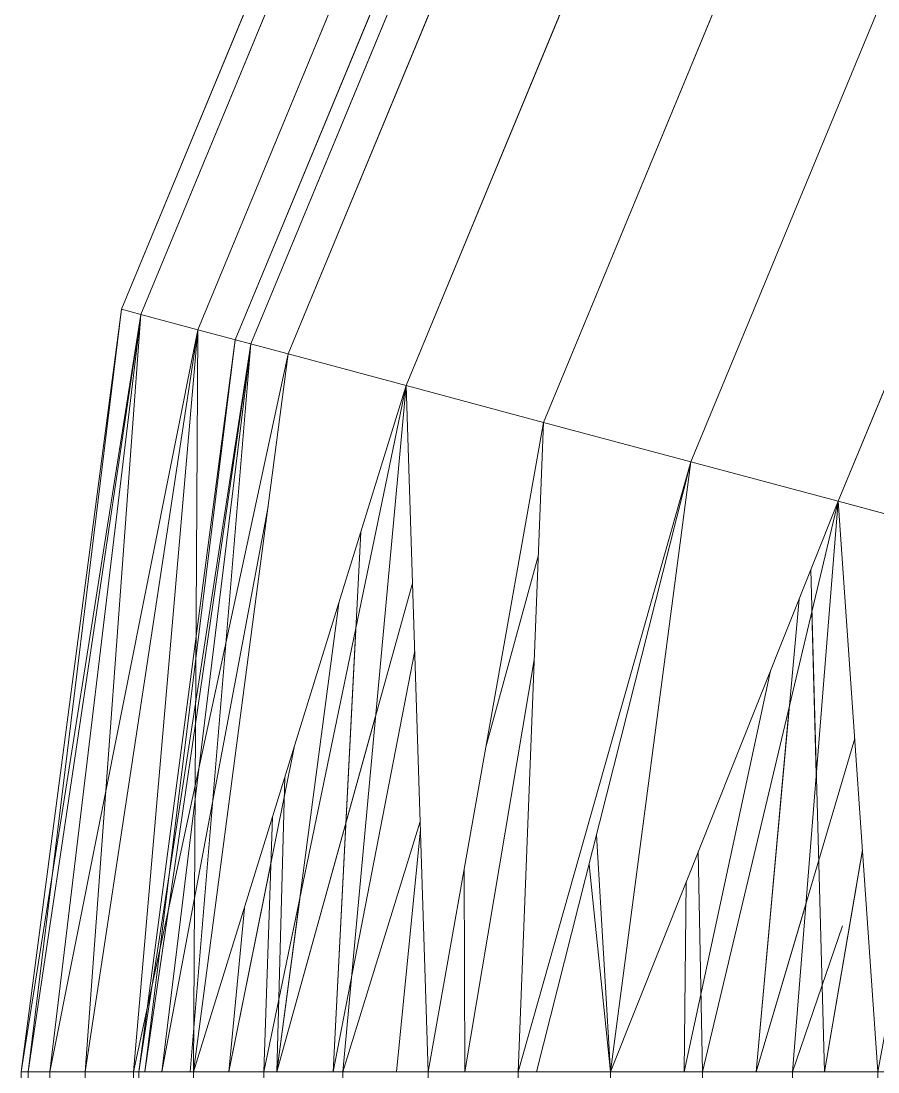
# Model space of a CAD drawing. Header units: centimetres. Extents: x -13689 to 3489, y -437 to 1921.
# Drawn here: x -2990.534 to -2989.807, y 188.8 to 189.692 of the extents above; entities that cross this region are included whole.
import ezdxf

# ---------------------------------------------------------------- set-up
doc = ezdxf.new("R2010")
doc.units = ezdxf.units.CM
doc.layers.add('M-EQPM', color=7, linetype='Continuous', lineweight=9)

# ---------------------------------------------------------------- blocks, each defined once
blk = doc.blocks.new('EQ-05-007 - EQ-05-007_dwg_Agrupar_308-1548997-Sección 3-2')
at = {"layer": 'M-EQPM', "color": 136, "true_color": 0x007f7f}
for p, q in [((-2123.32531, 189.44705), (-2123.07556, 190.05)), ((-2123.30885, 189.44264), (-2123.06081, 190.04148)), ((-2123.30885, 189.44264), (-2123.06081, 190.04148)), ((-2123.26061, 189.42971), (-2123.01755, 190.01651)), ((-2123.26061, 189.42971), (-2123.01755, 190.01651)), ((-2123.22872, 189.42117), (-2122.98896, 190)), ((-2123.21555, 189.41764), (-2122.97715, 189.99319)), ((-2123.21555, 189.41764), (-2122.97715, 189.99319)), ((-2123.18385, 189.40914), (-2122.94873, 189.97678)), ((-2123.08383, 189.38234), (-2122.85905, 189.925)), ((-2122.96735, 189.35113), (-2122.75462, 189.8647)), ((-2122.84235, 189.31764), (-2122.64255, 189.8)), ((-2122.71735, 189.28414), (-2122.53048, 189.7353)), ((-2123.4105, 188.8), (-2123.32531, 189.44705)), ((-2123.30885, 189.44264), (-2123.4105, 188.8)), ((-2123.40434, 188.8), (-2123.32531, 189.44705)), ((-2123.30885, 189.44264), (-2123.40434, 188.8)), ((-2123.40434, 188.8), (-2123.30885, 189.44264)), ((-2123.30885, 189.44264), (-2123.38602, 188.8)), ((-2123.30885, 189.44264), (-2123.38602, 188.8)), ((-2123.356, 188.8), (-2123.30885, 189.44264)), ((-2123.30885, 189.44264), (-2123.32531, 189.44705)), ((-2123.32531, 189.44705), (-2123.30885, 189.44264)), ((-2123.26061, 189.42971), (-2123.30885, 189.44264)), ((-2123.30885, 189.44264), (-2123.26061, 189.42971)), ((-2123.38602, 188.8), (-2123.26061, 189.42971)), ((-2123.26061, 189.42971), (-2123.356, 188.8)), ((-2123.26061, 189.42971), (-2123.356, 188.8)), ((-2123.31501, 188.8), (-2123.26061, 189.42971)), ((-2123.26061, 189.42971), (-2123.31501, 188.8)), ((-2123.26061, 189.42971), (-2123.26405, 188.8)), ((-2123.18385, 189.40914), (-2123.26061, 189.42971)), ((-2123.26061, 189.42971), (-2123.18385, 189.40914)), ((-2123.22872, 189.42117), (-2123.3105, 188.8)), ((-2123.30557, 188.8), (-2123.22872, 189.42117)), ((-2123.21555, 189.41764), (-2123.22872, 189.42117)), ((-2123.22872, 189.42117), (-2123.21555, 189.41764)), ((-2123.21555, 189.41764), (-2123.3105, 188.8)), ((-2123.21555, 189.41764), (-2123.30557, 188.8)), ((-2123.30557, 188.8), (-2123.21555, 189.41764)), ((-2123.21555, 189.41764), (-2123.30557, 188.8)), ((-2123.21555, 189.41764), (-2123.29092, 188.8)), ((-2123.21555, 189.41764), (-2123.29092, 188.8)), ((-2123.2669, 188.8), (-2123.21555, 189.41764)), ((-2123.2669, 188.8), (-2123.21555, 189.41764)), ((-2123.18385, 189.40914), (-2123.31501, 188.8)), ((-2123.18385, 189.40914), (-2123.26405, 188.8)), ((-2123.08383, 189.38234), (-2123.18385, 189.40914)), ((-2123.08383, 189.38234), (-2123.26405, 188.8)), ((-2123.08383, 189.38234), (-2123.20439, 188.8)), ((-2123.20439, 188.8), (-2123.08383, 189.38234)), ((-2123.08383, 189.38234), (-2123.20439, 188.8)), ((-2123.08383, 189.38234), (-2123.13749, 188.8)), ((-2123.08383, 189.38234), (-2123.13749, 188.8)), ((-2123.08383, 189.38234), (-2123.13749, 188.8)), ((-2122.96735, 189.35113), (-2123.08383, 189.38234)), ((-2123.065, 188.8), (-2123.08383, 189.38234)), ((-2122.96735, 189.35113), (-2123.06501, 188.8)), ((-2122.96735, 189.35113), (-2123.065, 188.8)), ((-2122.98871, 188.8), (-2122.96735, 189.35113)), ((-2122.84235, 189.31764), (-2122.96735, 189.35113)), ((-2122.84235, 189.31764), (-2122.98871, 188.8)), ((-2122.84235, 189.31764), (-2122.98871, 188.8)), ((-2122.84235, 189.31764), (-2122.97307, 188.8)), ((-2122.84235, 189.31764), (-2122.97307, 188.8)), ((-2122.84235, 189.31764), (-2122.97307, 188.8)), ((-2122.84235, 189.31764), (-2122.9105, 188.8)), ((-2122.9105, 188.8), (-2122.84235, 189.31764)), ((-2122.9105, 188.8), (-2122.84235, 189.31764)), ((-2122.71735, 189.28414), (-2122.84235, 189.31764)), ((-2123.29092, 188.8), (-2123.20089, 189.27975)), ((-2123.29092, 188.8), (-2123.20089, 189.27975)), ((-2123.29092, 188.8), (-2123.20089, 189.27975)), ((-2122.71735, 189.28414), (-2122.9105, 188.8)), ((-2122.71735, 189.28414), (-2122.83228, 188.8)), ((-2122.83228, 188.8), (-2122.71735, 189.28414)), ((-2122.71735, 189.28414), (-2122.83228, 188.8)), ((-2122.71735, 189.28414), (-2122.75599, 188.8)), ((-2122.71735, 189.28414), (-2122.75599, 188.8)), ((-2122.75599, 188.8), (-2122.71735, 189.28414)), ((-2122.60087, 189.25293), (-2122.71735, 189.28414)), ((-2122.6835, 188.8), (-2122.71735, 189.28414)), ((-2123.12231, 189.258), (-2123.14561, 188.8)), ((-2123.12231, 189.258), (-2123.14561, 188.8)), ((-2123.12231, 189.258), (-2123.14561, 188.8)), ((-2122.60087, 189.25293), (-2122.6835, 188.8)), ((-2123.01596, 189.07682), (-2122.97175, 189.23753)), ((-2122.97175, 189.23752), (-2123.01596, 189.07682)), ((-2122.97175, 189.23752), (-2123.01596, 189.07682)), ((-2122.7289, 188.8), (-2122.74057, 189.22594)), ((-2122.7289, 188.8), (-2122.74057, 189.22594)), ((-2122.7289, 188.8), (-2122.74057, 189.22594)), ((-2123.07841, 189.21469), (-2123.19334, 188.8)), ((-2123.19334, 188.8), (-2123.07841, 189.21469)), ((-2123.07841, 189.21469), (-2123.19334, 188.8)), ((-2123.14099, 189.19765), (-2123.19334, 188.8)), ((-2123.14099, 189.19765), (-2123.19334, 188.8)), ((-2123.14099, 189.19765), (-2123.19334, 188.8)), ((-2123.19334, 188.8), (-2123.14099, 189.19765)), ((-2123.19334, 188.8), (-2123.14099, 189.19765)), ((-2123.19334, 188.8), (-2123.14099, 189.19765)), ((-2122.7505, 189.20106), (-2122.78689, 188.8)), ((-2122.7505, 189.20106), (-2122.78689, 188.8)), ((-2122.7505, 189.20106), (-2122.78689, 188.8)), ((-2122.7505, 189.20106), (-2122.78689, 188.8)), ((-2122.7505, 189.20106), (-2122.78689, 188.8)), ((-2122.7505, 189.20106), (-2122.78689, 188.8)), ((-2123.07655, 189.15722), (-2123.14561, 188.8)), ((-2123.14561, 188.8), (-2123.07655, 189.15722)), ((-2123.07655, 189.15722), (-2123.14561, 188.8)), ((-2123.14561, 188.8), (-2123.07655, 189.15722)), ((-2123.14561, 188.8), (-2123.07655, 189.15722)), ((-2123.14561, 188.8), (-2123.07655, 189.15722)), ((-2122.97515, 189.14978), (-2123.0341, 188.8)), ((-2122.97515, 189.14978), (-2123.0341, 188.8)), ((-2123.0341, 188.8), (-2122.97515, 189.14977)), ((-2122.97515, 189.14977), (-2123.0341, 188.8)), ((-2123.0341, 188.8), (-2122.97515, 189.14977)), ((-2123.0341, 188.8), (-2122.97515, 189.14977)), ((-2122.77472, 189.14033), (-2122.84792, 188.8)), ((-2122.84792, 188.8), (-2122.77472, 189.14033)), ((-2122.84792, 188.8), (-2122.77472, 189.14033)), ((-2122.84792, 188.8), (-2122.77472, 189.14033)), ((-2122.84792, 188.8), (-2122.77472, 189.14033)), ((-2122.77472, 189.14033), (-2122.84792, 188.8)), ((-2122.78689, 188.8), (-2122.70327, 189.08284)), ((-2122.78689, 188.8), (-2122.70327, 189.08284)), ((-2122.78689, 188.8), (-2122.70327, 189.08284)), ((-2123.2341, 188.8), (-2123.17889, 189.07517)), ((-2123.17889, 189.07517), (-2123.2341, 188.8)), ((-2123.17889, 189.07516), (-2123.2341, 188.8)), ((-2123.18659, 189.05031), (-2123.19334, 188.8)), ((-2123.18659, 189.05031), (-2123.19334, 188.8)), ((-2123.18659, 189.05031), (-2123.19334, 188.8)), ((-2123.1971, 189.01635), (-2123.20439, 188.8)), ((-2123.1971, 189.01635), (-2123.20439, 188.8)), ((-2123.20439, 188.8), (-2123.1971, 189.01635)), ((-2123.13749, 188.8), (-2123.07188, 189.01254)), ((-2123.07188, 189.01254), (-2123.13749, 188.8)), ((-2123.13749, 188.8), (-2123.07188, 189.01254)), ((-2123.09209, 188.8), (-2123.07166, 189.00575)), ((-2123.09209, 188.8), (-2123.07166, 189.00575)), ((-2123.07166, 189.00575), (-2123.09209, 188.8)), ((-2123.09209, 188.8), (-2123.07166, 189.00575)), ((-2123.07166, 189.00574), (-2123.09209, 188.8)), ((-2123.07166, 189.00574), (-2123.09209, 188.8)), ((-2122.92227, 189.00118), (-2122.9105, 188.8)), ((-2122.9105, 188.8), (-2122.92227, 189.00117)), ((-2122.9105, 188.8), (-2122.92227, 189.00117)), ((-2122.83592, 188.98694), (-2122.83228, 188.8)), ((-2122.83592, 188.98694), (-2122.83228, 188.8)), ((-2122.83228, 188.8), (-2122.83592, 188.98694)), ((-2122.69667, 188.98833), (-2122.7289, 188.8)), ((-2122.69667, 188.98833), (-2122.7289, 188.8)), ((-2122.69667, 188.98832), (-2122.7289, 188.8)), ((-2122.69667, 188.98832), (-2122.7289, 188.8)), ((-2122.69667, 188.98832), (-2122.7289, 188.8)), ((-2122.69667, 188.98832), (-2122.7289, 188.8)), ((-2122.92864, 188.97592), (-2122.9105, 188.8)), ((-2122.9105, 188.8), (-2122.92864, 188.97592)), ((-2122.92864, 188.97592), (-2122.9105, 188.8)), ((-2123.0341, 188.8), (-2123.03454, 188.97196)), ((-2123.03454, 188.97196), (-2123.0341, 188.8)), ((-2123.03454, 188.97196), (-2123.0341, 188.8)), ((-2122.84619, 188.9612), (-2122.84792, 188.8)), ((-2122.84792, 188.8), (-2122.84619, 188.9612)), ((-2122.84792, 188.8), (-2122.84619, 188.9612)), ((-2123.22102, 188.93905), (-2123.2341, 188.8)), ((-2123.2341, 188.8), (-2123.22102, 188.93905)), ((-2123.2341, 188.8), (-2123.22102, 188.93905)), ((-2123.2341, 188.8), (-2123.22102, 188.93905)), ((-2123.2341, 188.8), (-2123.22102, 188.93904)), ((-2123.22102, 188.93904), (-2123.2341, 188.8)), ((-2122.75599, 188.8), (-2122.7135, 188.92406)), ((-2122.7135, 188.92406), (-2122.75599, 188.8)), ((-2122.75599, 188.8), (-2122.7135, 188.92406)), ((-2123.4105, 188.8), (-2123.4105, 186.8)), ((-2123.40434, 188.8), (-2123.4105, 188.8)), ((-2123.4105, 188.8), (-2123.40434, 188.8)), ((-2123.38602, 188.8), (-2123.40434, 188.8)), ((-2123.40434, 188.8), (-2123.38602, 188.8)), ((-2123.40434, 188.8), (-2123.40434, 186.8)), ((-2123.40434, 188.8), (-2123.40434, 186.8)), ((-2123.356, 188.8), (-2123.38602, 188.8)), ((-2123.38602, 188.8), (-2123.38602, 186.8)), ((-2123.31501, 188.8), (-2123.356, 188.8)), ((-2123.356, 188.8), (-2123.356, 186.8)), ((-2123.26405, 188.8), (-2123.31501, 188.8)), ((-2123.31501, 188.8), (-2123.31501, 186.8)), ((-2123.3105, 188.8), (-2123.3105, 186.8)), ((-2123.20439, 188.8), (-2123.26405, 188.8)), ((-2123.26405, 188.8), (-2123.26405, 186.8)), ((-2123.13749, 188.8), (-2123.20439, 188.8)), ((-2123.20439, 188.8), (-2123.20439, 186.8)), ((-2123.065, 188.8), (-2123.13749, 188.8)), ((-2123.13749, 188.8), (-2123.13749, 186.8)), ((-2122.98871, 188.8), (-2123.065, 188.8)), ((-2123.065, 188.8), (-2123.065, 186.8)), ((-2122.9105, 188.8), (-2122.98871, 188.8)), ((-2122.98871, 188.8), (-2122.98871, 186.8)), ((-2122.83228, 188.8), (-2122.9105, 188.8)), ((-2122.9105, 188.8), (-2122.9105, 186.8)), ((-2122.75599, 188.8), (-2122.83228, 188.8)), ((-2122.83228, 188.8), (-2122.83228, 186.8)), ((-2122.6835, 188.8), (-2122.75599, 188.8)), ((-2122.75599, 188.8), (-2122.75599, 186.8)), ((-2122.6166, 188.8), (-2122.6835, 188.8)), ((-2122.6835, 188.8), (-2122.6835, 186.8))]:
    blk.add_line(p, q, dxfattribs=at)
at = {"layer": 'M-EQPM', "color": 136, "true_color": 0x007f7f, "flags": 128}
for points in [[(-2102.73716, 189.38234), (-2102.96194, 189.925), (-2102.87226, 189.97678), (-2103.24628, 190.46421), (-2103.1901, 190.5204), (-2103.69399, 190.90705), (-2103.66902, 190.95031), (-2104.26786, 191.19836), (-2104.9105, 191.29384), (-2104.9105, 191.27553), (-2120.9105, 191.27553), (-2121.55313, 191.19836), (-2122.15198, 190.95031), (-2122.1605, 190.96506), (-2122.67826, 190.56777), (-2122.66622, 190.55572), (-2123.06081, 190.04148), (-2123.01755, 190.01651), (-2123.26061, 189.42971), (-2123.18385, 189.40914)], [(-2123.31501, 188.8), (-2123.26061, 189.42971), (-2123.01755, 190.01651), (-2123.06081, 190.04148), (-2122.66622, 190.55572), (-2122.67826, 190.56777), (-2122.66622, 190.55572), (-2122.15198, 190.95031), (-2122.127, 190.90705), (-2121.54021, 191.15011), (-2121.55313, 191.19836), (-2122.15198, 190.95031), (-2122.1605, 190.96506), (-2122.67826, 190.56777), (-2123.07556, 190.05), (-2123.06081, 190.04148), (-2123.30885, 189.44264), (-2123.26061, 189.42971), (-2123.356, 188.8)], [(-2120.9105, 191.2), (-2121.53166, 191.11822), (-2121.52813, 191.10506), (-2122.10368, 190.86666), (-2122.1105, 190.87846), (-2122.60755, 190.49706), (-2122.59792, 190.48742), (-2122.97715, 189.99319), (-2122.98896, 190), (-2123.22872, 189.42117), (-2123.21555, 189.41764), (-2123.30557, 188.8)], [(-2120.9105, 191.19508), (-2121.52813, 191.10506), (-2121.53166, 191.11822), (-2122.1105, 190.87846), (-2122.10368, 190.86666), (-2122.59792, 190.48742), (-2122.60755, 190.49706), (-2122.98896, 190), (-2122.97715, 189.99319), (-2123.21555, 189.41764), (-2123.29092, 188.8)], [(-2123.356, 188.8), (-2123.26061, 189.42971), (-2123.38602, 188.8), (-2123.26061, 189.42971), (-2123.30885, 189.44264), (-2123.06081, 190.04148), (-2123.07556, 190.05), (-2122.67826, 190.56777), (-2122.66622, 190.55572), (-2122.15198, 190.95031), (-2122.127, 190.90705), (-2121.54021, 191.15011), (-2121.51964, 191.07336), (-2122.08727, 190.83824), (-2122.127, 190.90705), (-2122.6309, 190.5204), (-2122.66622, 190.55572), (-2123.06081, 190.04148), (-2123.07556, 190.05), (-2123.32531, 189.44705)], [(-2121.53166, 191.11822), (-2121.52813, 191.10506), (-2122.10368, 190.86666), (-2122.1105, 190.87846), (-2122.60755, 190.49706), (-2122.59792, 190.48742), (-2122.97715, 189.99319), (-2122.98896, 190), (-2123.22872, 189.42117), (-2123.21555, 189.41764), (-2123.30557, 188.8)], [(-2123.29092, 188.8), (-2123.21555, 189.41764), (-2122.97715, 189.99319), (-2122.98896, 190), (-2122.60755, 190.49706), (-2122.59792, 190.48742), (-2122.10368, 190.86666), (-2122.1105, 190.87846), (-2121.53166, 191.11822)], [(-2123.32531, 189.44705), (-2123.07556, 190.05), (-2123.06081, 190.04148), (-2122.66622, 190.55572), (-2122.6309, 190.5204), (-2122.127, 190.90705), (-2122.08727, 190.83824), (-2121.51964, 191.07336), (-2121.49284, 190.97333), (-2121.46163, 190.85685)], [(-2123.356, 186.8), (-2123.356, 188.8), (-2123.38602, 188.8), (-2123.30885, 189.44264), (-2123.26061, 189.42971), (-2123.01755, 190.01651), (-2122.94873, 189.97678), (-2122.57471, 190.46421), (-2122.50149, 190.39099), (-2122.0355, 190.74856), (-2121.9752, 190.64412), (-2121.46163, 190.85685)], [(-2121.42813, 190.73185), (-2121.46163, 190.85685), (-2121.9752, 190.64412), (-2122.0355, 190.74856), (-2122.50149, 190.39099), (-2122.57471, 190.46421), (-2122.94873, 189.97678), (-2123.01755, 190.01651), (-2123.26061, 189.42971), (-2123.30885, 189.44264), (-2123.356, 188.8)], [(-2122.0355, 190.74856), (-2122.08727, 190.83824), (-2122.57471, 190.46421), (-2122.6309, 190.5204), (-2123.01755, 190.01651), (-2123.06081, 190.04148), (-2123.30885, 189.44264), (-2123.32531, 189.44705), (-2123.30885, 189.44264), (-2123.38602, 188.8), (-2123.40434, 188.8), (-2123.30885, 189.44264), (-2123.38602, 188.8), (-2123.40434, 188.8), (-2123.40434, 186.8)], [(-2122.0355, 190.74856), (-2122.08727, 190.83824), (-2122.57471, 190.46421), (-2122.6309, 190.5204), (-2123.01755, 190.01651), (-2123.06081, 190.04148), (-2123.30885, 189.44264), (-2123.40434, 188.8), (-2123.38602, 188.8), (-2123.38602, 186.8)], [(-2122.96735, 189.35113), (-2122.75462, 189.8647), (-2122.64255, 189.8), (-2122.32471, 190.21421), (-2122.2332, 190.12271), (-2121.84579, 190.41998), (-2121.7855, 190.31554), (-2121.36343, 190.49037), (-2121.33663, 190.39035), (-2121.31606, 190.31359), (-2120.9105, 190.32447), (-2121.30313, 190.26535), (-2121.29873, 190.24889), (-2121.6605, 190.09904), (-2121.66902, 190.11379), (-2121.30313, 190.26535), (-2121.31606, 190.31359), (-2120.9105, 190.39549), (-2120.9105, 190.3545), (-2121.31606, 190.31359), (-2120.9105, 190.39549), (-2104.9105, 190.39549)], [(-2120.9105, 190.39549), (-2120.9105, 190.44645), (-2104.9105, 190.44645), (-2104.9105, 190.50611), (-2104.45756, 190.49037), (-2104.9105, 190.573), (-2104.9105, 190.50611), (-2120.9105, 190.50611), (-2120.9105, 190.44645), (-2121.33663, 190.39035), (-2120.9105, 190.39549), (-2121.33663, 190.39035), (-2121.73372, 190.22586), (-2121.7855, 190.31554), (-2122.14793, 190.03744), (-2122.2332, 190.12271), (-2122.53048, 189.7353), (-2122.64255, 189.8), (-2122.84235, 189.31764), (-2122.96735, 189.35113)], [(-2121.9105, 190.53205), (-2122.32471, 190.21421), (-2122.41622, 190.30572), (-2122.75462, 189.8647), (-2122.85905, 189.925), (-2123.08383, 189.38234)], [(-2123.08383, 189.38234), (-2122.85905, 189.925), (-2122.75462, 189.8647), (-2122.41622, 190.30572), (-2122.32471, 190.21421), (-2121.9105, 190.53205)], [(-2122.84235, 189.31764), (-2122.71735, 189.28414), (-2122.53048, 189.7353), (-2122.42604, 189.675), (-2122.14793, 190.03744), (-2122.07471, 189.96421), (-2121.73372, 190.22586), (-2121.69399, 190.15705), (-2121.31606, 190.31359), (-2120.9105, 190.3545), (-2104.9105, 190.3545)], [(-2104.9105, 190.3545), (-2120.9105, 190.3545), (-2120.9105, 190.32447), (-2121.31606, 190.31359), (-2121.33663, 190.39035), (-2121.73372, 190.22586), (-2121.7855, 190.31554), (-2122.14793, 190.03744), (-2122.2332, 190.12271), (-2122.53048, 189.7353), (-2122.64255, 189.8), (-2122.84235, 189.31764), (-2122.98871, 188.8)], [(-2122.83228, 186.8), (-2122.83228, 188.8), (-2122.71735, 189.28414), (-2122.53048, 189.7353), (-2122.42604, 189.675), (-2122.14793, 190.03744), (-2122.07471, 189.96421), (-2121.73372, 190.22586), (-2121.69399, 190.15705), (-2121.31606, 190.31359), (-2121.30313, 190.26535), (-2121.66902, 190.11379), (-2121.9832, 189.87271), (-2121.97116, 189.86066), (-2121.6605, 190.09904), (-2121.66902, 190.11379), (-2121.69399, 190.15705), (-2122.01852, 189.90803), (-2122.07471, 189.96421), (-2122.33636, 189.62322), (-2122.42604, 189.675), (-2122.60087, 189.25293), (-2122.71735, 189.28414)], [(-2122.32471, 190.21421), (-2122.64255, 189.8), (-2122.75462, 189.8647), (-2122.96735, 189.35113)], [(-2122.57182, 189.24515), (-2122.50084, 189.22613), (-2122.33636, 189.62322), (-2122.26755, 189.58349), (-2122.01852, 189.90803), (-2121.9832, 189.87271), (-2121.97116, 189.86066), (-2122.20953, 189.55), (-2122.22429, 189.55852), (-2121.9832, 189.87271), (-2121.66902, 190.11379), (-2121.69399, 190.15705), (-2122.01852, 189.90803), (-2122.07471, 189.96421), (-2122.33636, 189.62322), (-2122.42604, 189.675), (-2122.60087, 189.25293), (-2122.71735, 189.28414)], [(-2123.21555, 189.41764), (-2122.97715, 189.99319), (-2122.94255, 189.97321)], [(-2123.21555, 189.41764), (-2122.97715, 189.99319), (-2122.94255, 189.97321)], [(-2123.31501, 188.8), (-2123.356, 188.8), (-2123.26061, 189.42971), (-2123.18385, 189.40914), (-2122.94873, 189.97678), (-2122.85905, 189.925)], [(-2122.85905, 189.925), (-2122.94873, 189.97678), (-2123.18385, 189.40914), (-2123.26405, 188.8), (-2123.20439, 188.8), (-2123.08383, 189.38234), (-2123.18385, 189.40914), (-2123.26405, 188.8), (-2123.08383, 189.38234), (-2123.26405, 188.8), (-2123.20439, 188.8), (-2123.20439, 186.8)], [(-2123.40434, 186.8), (-2123.40434, 188.8), (-2123.30885, 189.44264), (-2123.32531, 189.44705), (-2123.4105, 188.8), (-2123.30885, 189.44264), (-2123.4105, 188.8), (-2123.40434, 188.8)], [(-2123.40434, 186.8), (-2123.40434, 188.8), (-2123.30885, 189.44264), (-2123.32531, 189.44705), (-2123.40434, 188.8), (-2123.32531, 189.44705), (-2123.4105, 188.8), (-2123.40434, 188.8), (-2123.4105, 188.8), (-2123.4105, 186.8)], [(-2123.356, 188.8), (-2123.30885, 189.44264), (-2123.38602, 188.8), (-2123.356, 188.8), (-2123.356, 186.8)], [(-2123.31501, 186.8), (-2123.31501, 188.8), (-2123.356, 188.8), (-2123.26061, 189.42971), (-2123.31501, 188.8)], [(-2123.31501, 188.8), (-2123.26061, 189.42971), (-2123.18385, 189.40914), (-2123.31501, 188.8)], [(-2123.31501, 188.8), (-2123.26061, 189.42971), (-2123.18385, 189.40914)], [(-2123.3105, 188.8), (-2123.21555, 189.41764), (-2123.22872, 189.42117), (-2123.3105, 188.8)], [(-2123.30557, 188.8), (-2123.22872, 189.42117), (-2123.3105, 188.8)], [(-2123.30557, 188.8), (-2123.22872, 189.42117), (-2123.21555, 189.41764), (-2123.29092, 188.8)], [(-2123.3105, 188.8), (-2123.21555, 189.41764), (-2123.30557, 188.8)], [(-2123.29092, 188.8), (-2123.21555, 189.41764), (-2123.2669, 188.8)], [(-2123.08383, 189.38234), (-2123.18385, 189.40914), (-2123.31501, 188.8)], [(-2123.20439, 186.8), (-2123.20439, 188.8), (-2123.08383, 189.38234)], [(-2123.13749, 188.8), (-2123.08383, 189.38234), (-2123.20439, 188.8)], [(-2123.13749, 188.8), (-2123.08383, 189.38234), (-2123.06501, 188.8)], [(-2122.96735, 189.35113), (-2123.08383, 189.38234), (-2123.13749, 188.8)], [(-2123.06501, 188.8), (-2123.08383, 189.38234), (-2122.96735, 189.35113)], [(-2122.98871, 188.8), (-2122.96735, 189.35113), (-2123.06501, 188.8)], [(-2122.98871, 188.8), (-2122.96735, 189.35113), (-2122.84235, 189.31764)], [(-2122.84235, 189.31764), (-2122.71735, 189.28414), (-2122.83228, 188.8), (-2122.9105, 188.8), (-2122.98871, 188.8)], [(-2122.75599, 188.8), (-2122.71735, 189.28414), (-2122.83228, 188.8)], [(-2122.71735, 189.28414), (-2122.6835, 188.8), (-2122.71735, 189.28414), (-2122.75599, 188.8), (-2122.6835, 188.8), (-2122.6835, 186.8)], [(-2122.71735, 189.28414), (-2122.75599, 188.8), (-2122.75599, 186.8)]]:
    blk.add_lwpolyline(points, dxfattribs=at)
for points in [[(-2123.26405, 188.8), (-2123.26061, 189.42971)], [(-2122.9105, 188.8), (-2122.71735, 189.28414)]]:
    blk.add_lwpolyline(points, close=True, dxfattribs=at)
blk = doc.blocks.new('EQ-05-007 - EQ-05-007_dwg_Agrupar_316-1548998-Sección 3-2')
at = {"layer": 'M-EQPM', "color": 136, "true_color": 0x007f7f}
for p, q in [((-2123.32531, 189.44705), (-2123.07556, 190.05)), ((-2123.30885, 189.44264), (-2123.06081, 190.04148)), ((-2123.30885, 189.44264), (-2123.06081, 190.04148)), ((-2123.26061, 189.42971), (-2123.01755, 190.01651)), ((-2123.26061, 189.42971), (-2123.01755, 190.01651)), ((-2123.22872, 189.42117), (-2122.98896, 190)), ((-2123.21555, 189.41764), (-2122.97715, 189.99319)), ((-2123.21555, 189.41764), (-2122.97715, 189.99319)), ((-2123.4105, 188.8), (-2123.32531, 189.44705)), ((-2123.30885, 189.44264), (-2123.4105, 188.8)), ((-2123.40434, 188.8), (-2123.32531, 189.44705)), ((-2123.30885, 189.44264), (-2123.40434, 188.8)), ((-2123.40434, 188.8), (-2123.30885, 189.44264)), ((-2123.30885, 189.44264), (-2123.38602, 188.8)), ((-2123.30885, 189.44264), (-2123.38602, 188.8)), ((-2123.356, 188.8), (-2123.30885, 189.44264)), ((-2123.30885, 189.44264), (-2123.32531, 189.44705)), ((-2123.32531, 189.44705), (-2123.30885, 189.44264)), ((-2123.26061, 189.42971), (-2123.30885, 189.44264)), ((-2123.30885, 189.44264), (-2123.26061, 189.42971)), ((-2123.38602, 188.8), (-2123.26061, 189.42971)), ((-2123.26061, 189.42971), (-2123.356, 188.8)), ((-2123.26061, 189.42971), (-2123.356, 188.8)), ((-2123.31501, 188.8), (-2123.26061, 189.42971)), ((-2123.26061, 189.42971), (-2123.31501, 188.8)), ((-2123.26061, 189.42971), (-2123.26405, 188.8)), ((-2123.18385, 189.40914), (-2123.26061, 189.42971)), ((-2123.26061, 189.42971), (-2123.18385, 189.40914)), ((-2123.22872, 189.42117), (-2123.3105, 188.8)), ((-2123.30557, 188.8), (-2123.22872, 189.42117)), ((-2123.21555, 189.41764), (-2123.22872, 189.42117)), ((-2123.22872, 189.42117), (-2123.21555, 189.41764)), ((-2123.21555, 189.41764), (-2123.3105, 188.8)), ((-2123.21555, 189.41764), (-2123.30557, 188.8)), ((-2123.30557, 188.8), (-2123.21555, 189.41764)), ((-2123.21555, 189.41764), (-2123.30557, 188.8)), ((-2123.21555, 189.41764), (-2123.29092, 188.8)), ((-2123.21555, 189.41764), (-2123.29092, 188.8)), ((-2123.2669, 188.8), (-2123.21555, 189.41764)), ((-2123.2669, 188.8), (-2123.21555, 189.41764)), ((-2123.18385, 189.40914), (-2123.31501, 188.8)), ((-2123.31501, 188.8), (-2123.18385, 189.40914)), ((-2123.29092, 188.8), (-2123.20089, 189.27975)), ((-2123.29092, 188.8), (-2123.20089, 189.27975)), ((-2123.29092, 188.8), (-2123.20089, 189.27975)), ((-2122.73582, 189.05266), (-2122.7396, 189.19042)), ((-2122.73582, 189.05267), (-2122.7396, 189.19042)), ((-2122.73582, 189.05267), (-2122.7396, 189.19042)), ((-2123.12646, 189.17642), (-2123.14561, 188.8)), ((-2123.12646, 189.17642), (-2123.14561, 188.8)), ((-2123.12646, 189.17642), (-2123.14561, 188.8)), ((-2122.97515, 189.14978), (-2123.0341, 188.8)), ((-2122.97515, 189.14978), (-2123.0341, 188.8)), ((-2123.0341, 188.8), (-2122.97515, 189.14977)), ((-2122.97515, 189.14977), (-2123.0341, 188.8)), ((-2123.0341, 188.8), (-2122.97515, 189.14977)), ((-2123.0341, 188.8), (-2122.97515, 189.14977)), ((-2122.7588, 189.10952), (-2122.78689, 188.8)), ((-2122.7588, 189.10952), (-2122.78689, 188.8)), ((-2122.7588, 189.10952), (-2122.78689, 188.8)), ((-2122.7588, 189.10952), (-2122.78689, 188.8)), ((-2122.7588, 189.10952), (-2122.78689, 188.8)), ((-2122.7588, 189.10952), (-2122.78689, 188.8)), ((-2123.10967, 189.10189), (-2123.19334, 188.8)), ((-2123.19334, 188.8), (-2123.10967, 189.10189)), ((-2123.10967, 189.10189), (-2123.19334, 188.8)), ((-2123.19839, 188.978), (-2123.2341, 188.8)), ((-2123.2341, 188.8), (-2123.19839, 188.978)), ((-2123.19839, 188.978), (-2123.2341, 188.8)), ((-2123.0341, 188.8), (-2123.03454, 188.97196)), ((-2123.03454, 188.97196), (-2123.0341, 188.8)), ((-2123.03454, 188.97196), (-2123.0341, 188.8)), ((-2122.84619, 188.9612), (-2122.84792, 188.8)), ((-2122.84792, 188.8), (-2122.84619, 188.9612)), ((-2122.84792, 188.8), (-2122.84619, 188.9612)), ((-2122.70184, 188.95811), (-2122.7289, 188.8)), ((-2122.70184, 188.95811), (-2122.7289, 188.8)), ((-2122.70184, 188.95811), (-2122.7289, 188.8)), ((-2122.70184, 188.95811), (-2122.7289, 188.8)), ((-2122.70184, 188.95811), (-2122.7289, 188.8)), ((-2122.70184, 188.95811), (-2122.7289, 188.8)), ((-2123.22102, 188.93905), (-2123.2341, 188.8)), ((-2123.2341, 188.8), (-2123.22102, 188.93905)), ((-2123.2341, 188.8), (-2123.22102, 188.93905)), ((-2123.2341, 188.8), (-2123.22102, 188.93905)), ((-2123.2341, 188.8), (-2123.22102, 188.93904)), ((-2123.22102, 188.93904), (-2123.2341, 188.8)), ((-2123.17404, 188.94661), (-2123.19334, 188.8)), ((-2123.19334, 188.8), (-2123.17404, 188.94661)), ((-2123.19334, 188.8), (-2123.17404, 188.94661)), ((-2123.19334, 188.8), (-2123.17404, 188.94661)), ((-2123.17404, 188.9466), (-2123.19334, 188.8)), ((-2123.17404, 188.9466), (-2123.19334, 188.8)), ((-2122.78689, 188.8), (-2122.74456, 188.94318)), ((-2122.78689, 188.8), (-2122.74456, 188.94318)), ((-2122.78689, 188.8), (-2122.74456, 188.94318)), ((-2123.4105, 188.8), (-2123.4105, 186.8)), ((-2123.40434, 188.8), (-2123.4105, 188.8)), ((-2123.4105, 188.8), (-2123.40434, 188.8)), ((-2123.38602, 188.8), (-2123.40434, 188.8)), ((-2123.40434, 188.8), (-2123.38602, 188.8)), ((-2123.40434, 188.8), (-2123.40434, 186.8)), ((-2123.40434, 188.8), (-2123.40434, 186.8))]:
    blk.add_line(p, q, dxfattribs=at)
at = {"layer": 'M-EQPM', "color": 136, "true_color": 0x007f7f, "flags": 128}
for points in [[(-2123.18385, 189.40914), (-2123.26061, 189.42971), (-2123.01755, 190.01651), (-2123.06081, 190.04148), (-2122.66622, 190.55572), (-2122.67826, 190.56777), (-2122.1605, 190.96506), (-2122.15198, 190.95031), (-2121.55313, 191.19836), (-2120.9105, 191.27553)], [(-2123.31501, 188.8), (-2123.26061, 189.42971), (-2123.01755, 190.01651), (-2123.06081, 190.04148), (-2122.66622, 190.55572), (-2122.67826, 190.56777), (-2122.66622, 190.55572), (-2122.15198, 190.95031), (-2122.127, 190.90705), (-2121.54021, 191.15011), (-2121.55313, 191.19836), (-2122.15198, 190.95031), (-2122.1605, 190.96506), (-2122.67826, 190.56777), (-2123.07556, 190.05), (-2123.06081, 190.04148), (-2123.30885, 189.44264), (-2123.26061, 189.42971), (-2123.356, 188.8)], [(-2120.9105, 191.2), (-2121.53166, 191.11822), (-2121.52813, 191.10506), (-2122.10368, 190.86666), (-2122.1105, 190.87846), (-2122.60755, 190.49706), (-2122.59792, 190.48742), (-2122.97715, 189.99319), (-2122.98896, 190), (-2123.22872, 189.42117), (-2123.21555, 189.41764), (-2123.30557, 188.8)], [(-2120.9105, 191.19508), (-2121.52813, 191.10506), (-2121.53166, 191.11822), (-2122.1105, 190.87846), (-2122.10368, 190.86666), (-2122.59792, 190.48742), (-2122.60755, 190.49706), (-2122.98896, 190), (-2122.97715, 189.99319), (-2123.21555, 189.41764), (-2123.29092, 188.8)], [(-2123.356, 188.8), (-2123.26061, 189.42971), (-2123.38602, 188.8), (-2123.26061, 189.42971), (-2123.30885, 189.44264), (-2123.06081, 190.04148), (-2123.07556, 190.05), (-2122.67826, 190.56777), (-2122.66622, 190.55572), (-2122.15198, 190.95031), (-2122.127, 190.90705), (-2121.54021, 191.15011), (-2121.51964, 191.07336)], [(-2121.53166, 191.11822), (-2121.52813, 191.10506), (-2122.10368, 190.86666), (-2122.1105, 190.87846), (-2122.60755, 190.49706), (-2122.59792, 190.48742), (-2122.97715, 189.99319), (-2122.98896, 190), (-2123.22872, 189.42117), (-2123.21555, 189.41764), (-2123.30557, 188.8)], [(-2123.29092, 188.8), (-2123.21555, 189.41764), (-2122.97715, 189.99319), (-2122.98896, 190), (-2122.60755, 190.49706), (-2122.59792, 190.48742), (-2122.10368, 190.86666), (-2122.1105, 190.87846), (-2121.53166, 191.11822)], [(-2123.32531, 189.44705), (-2123.07556, 190.05), (-2123.06081, 190.04148), (-2122.66622, 190.55572), (-2122.6309, 190.5204), (-2122.127, 190.90705), (-2122.08727, 190.83824)], [(-2122.08727, 190.83824), (-2122.127, 190.90705), (-2122.6309, 190.5204), (-2122.66622, 190.55572), (-2123.06081, 190.04148), (-2123.07556, 190.05), (-2123.32531, 189.44705)], [(-2122.57471, 190.46421), (-2122.6309, 190.5204), (-2123.01755, 190.01651), (-2123.06081, 190.04148), (-2123.30885, 189.44264), (-2123.32531, 189.44705), (-2123.30885, 189.44264), (-2123.38602, 188.8), (-2123.40434, 188.8), (-2123.30885, 189.44264), (-2123.38602, 188.8), (-2123.40434, 188.8), (-2123.40434, 186.8)], [(-2122.57471, 190.46421), (-2122.6309, 190.5204), (-2123.01755, 190.01651), (-2123.06081, 190.04148), (-2123.30885, 189.44264), (-2123.40434, 188.8), (-2123.38602, 188.8)], [(-2123.38602, 188.8), (-2123.30885, 189.44264), (-2123.26061, 189.42971), (-2123.01755, 190.01651), (-2122.94873, 189.97678)], [(-2123.356, 188.8), (-2123.30885, 189.44264), (-2123.26061, 189.42971), (-2123.01755, 190.01651), (-2122.94873, 189.97678)], [(-2123.21555, 189.41764), (-2122.97715, 189.99319), (-2122.94255, 189.97321)], [(-2123.21555, 189.41764), (-2122.97715, 189.99319), (-2122.94255, 189.97321)], [(-2123.40434, 186.8), (-2123.40434, 188.8), (-2123.30885, 189.44264), (-2123.32531, 189.44705), (-2123.4105, 188.8), (-2123.30885, 189.44264), (-2123.4105, 188.8), (-2123.40434, 188.8)], [(-2123.40434, 186.8), (-2123.40434, 188.8), (-2123.30885, 189.44264), (-2123.32531, 189.44705), (-2123.40434, 188.8), (-2123.32531, 189.44705), (-2123.4105, 188.8), (-2123.40434, 188.8), (-2123.4105, 188.8), (-2123.4105, 186.8)], [(-2123.38602, 188.8), (-2123.30885, 189.44264), (-2123.356, 188.8)], [(-2123.18385, 189.40914), (-2123.26061, 189.42971), (-2123.356, 188.8)], [(-2123.356, 188.8), (-2123.26061, 189.42971), (-2123.31501, 188.8)], [(-2123.31501, 188.8), (-2123.18385, 189.40914), (-2123.26061, 189.42971), (-2123.31501, 188.8)], [(-2123.31501, 188.8), (-2123.26061, 189.42971), (-2123.18385, 189.40914)], [(-2123.3105, 188.8), (-2123.21555, 189.41764), (-2123.22872, 189.42117), (-2123.3105, 188.8)], [(-2123.30557, 188.8), (-2123.22872, 189.42117), (-2123.3105, 188.8)], [(-2123.30557, 188.8), (-2123.22872, 189.42117), (-2123.21555, 189.41764), (-2123.29092, 188.8)], [(-2123.3105, 188.8), (-2123.21555, 189.41764), (-2123.30557, 188.8)], [(-2123.29092, 188.8), (-2123.21555, 189.41764), (-2123.2669, 188.8)]]:
    blk.add_lwpolyline(points, dxfattribs=at)
blk.add_lwpolyline([(-2123.26405, 188.8), (-2123.26061, 189.42971)], close=True, dxfattribs=at)
blk = doc.blocks.new('EQ-05-007 - EQ-05-007_dwg_011_ENZUNCHADOR_dwg-1549000-Sección 3-2')
for name in ['EQ-05-007 - EQ-05-007_dwg_Agrupar_308-1548997-Sección 3-2', 'EQ-05-007 - EQ-05-007_dwg_Agrupar_316-1548998-Sección 3-2']:
    blk.add_blockref(name, (0, 0))
blk = doc.blocks.new('EQ-05-007 - EQ-05-007_dwg-1548992-Sección 3-2')
blk.add_blockref('EQ-05-007 - EQ-05-007_dwg_011_ENZUNCHADOR_dwg-1549000-Sección 3-2', (0, 0))
blk = doc.blocks.new('EQ-05-007 - EQ-05-007-1549005-Sección 3-2')
blk.add_blockref('EQ-05-007 - EQ-05-007_dwg-1548992-Sección 3-2', (0, 0))
blk = doc.blocks.new('PQ_RVR_MEP-01_ZZ_ZZ_MO_T_A_rvt-2-Sección 3-2')
at = {"layer": 'M-EQPM', "lineweight": 9}
blk.add_blockref('EQ-05-007 - EQ-05-007-1549005-Sección 3-2', (0, 0), dxfattribs=at)

msp = doc.modelspace()

# ---------------------------------------------------------------- block references
at = {"lineweight": 5}
msp.add_blockref('PQ_RVR_MEP-01_ZZ_ZZ_MO_T_A_rvt-2-Sección 3-2', (-867.12328, 0), dxfattribs=at)

doc.saveas('drawing.dxf')
